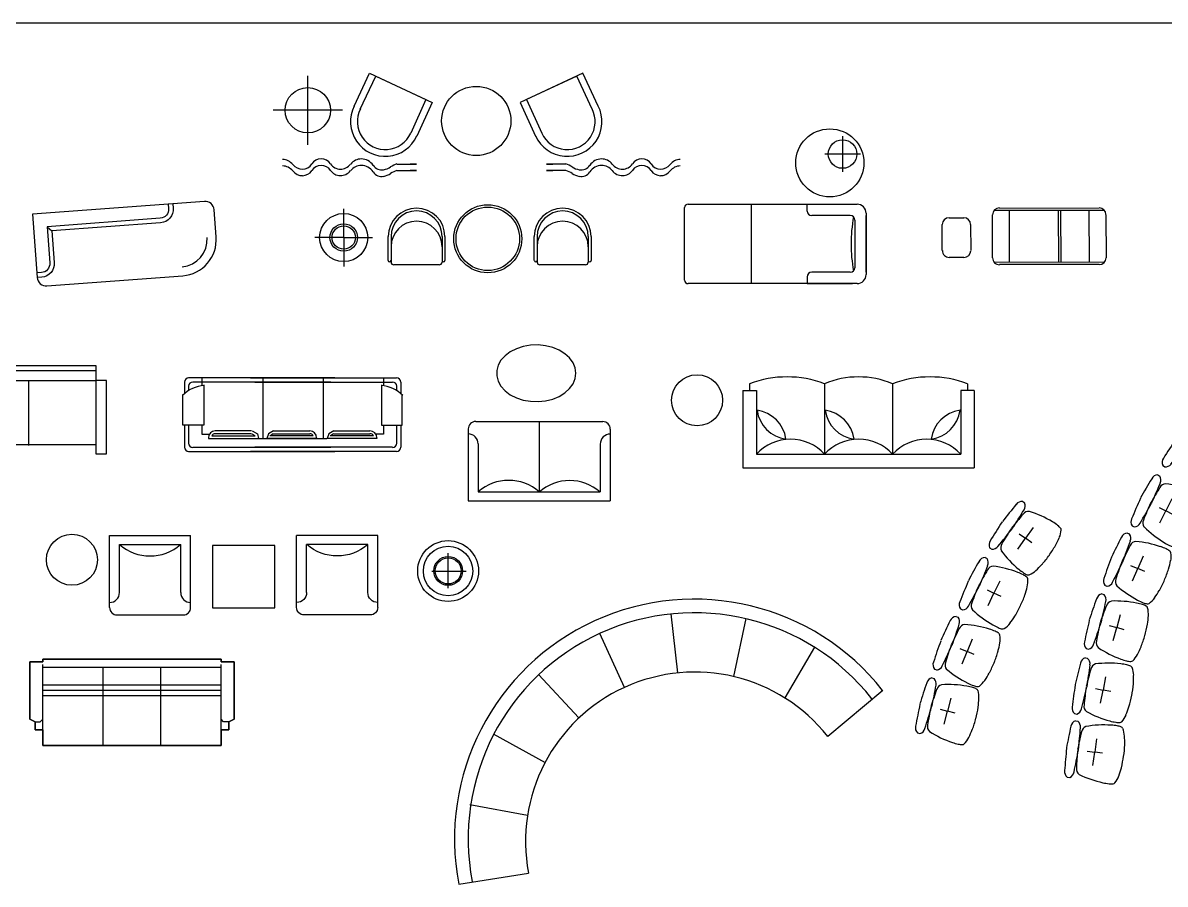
# Model space of a CAD drawing. Extents: x -42728 to 99010, y -18674 to 47645.
# Drawn here: x -14884 to -4816, y 11284 to 18879 of the extents above; entities that cross this region are included whole.
import ezdxf

# ---------------------------------------------------------------- set-up
doc = ezdxf.new("R2010")
doc.units = 0
doc.header["$LTSCALE"] = 100
doc.header["$MEASUREMENT"] = 0
doc.linetypes.add('CENTER', pattern=[50.8, 31.75, -6.35, 6.35, -6.35])
doc.linetypes.add('HIDDEN', pattern=[9.525, 6.35, -3.175])
doc.layers.get('0').update_dxf_attribs({"linetype": 'CONTINUOUS'})
for name, color, linetype in [('1', 1, 'CONTINUOUS'), ('9', 9, 'CONTINUOUS'), ('A-FURN', 7, 'CONTINUOUS'), ('ARC-EQUIPMENTS', 7, 'CONTINUOUS'), ('FUR', 3, 'CONTINUOUS'), ('FURN', 7, 'CONTINUOUS'), ('LIN-HIDDEN', 4, 'HIDDEN'), ('PUB_TEXT', 7, 'CONTINUOUS'), ('SEP', 50, 'CONTINUOUS'), ('WINDOW', 2, 'CONTINUOUS'), ('家具', 223, 'CONTINUOUS')]:
    doc.layers.add(name, color=color, linetype=linetype)

# ---------------------------------------------------------------- blocks, each defined once
blk = doc.blocks.new('S1')
at = {"layer": 'FUR'}
for p, q in [((0, -634), (0, 0)), ((0, 0), (715, 0)), ((715, -634), (715, 0)), ((88, -502), (88, -80)), ((88, -80), (627, -80)), ((627, -502), (627, -80)), ((66, -700), (649, -700))]:
    blk.add_line(p, q, dxfattribs=at)
for centre, radius, start, end in [((357, 229), 409, 228.7333, 311.2667), ((0, -502), 88, 270, 0), ((715, -502), 88, 180, 270), ((66, -634), 66, 180, 270), ((649, -634), 66, 270, 0)]:
    blk.add_arc(centre, radius, start, end, dxfattribs=at)
blk = doc.blocks.new('S003')
at = {"layer": 'FUR'}
for p, q in [((60, 740), (60, 680)), ((1980, 740), (1980, 680)), ((0, 680), (120, 680)), ((0, 680), (0, 0)), ((120, 680), (120, 120)), ((1920, 680), (1920, 120)), ((2040, 680), (1920, 680)), ((2040, 680), (2040, 0)), ((120, 120), (1920, 120)), ((0, 0), (2040, 0))]:
    blk.add_line(p, q, dxfattribs=at)
at = {"layer": 'FUR', "color": 1}
for p, q in [((720, 740), (720, 120)), ((1320, 740), (1320, 120))]:
    blk.add_line(p, q, dxfattribs=at)
at = {"layer": 'FUR'}
for centre, radius, start, end in [((390, -132), 933, 69.2777, 110.7223), ((1020, 32), 769, 67.0423, 112.9577), ((1650, -132), 933, 69.2777, 110.7223)]:
    blk.add_arc(centre, radius, start, end, dxfattribs=at)
at = {"layer": 'FUR', "color": 1}
for centre, radius, start, end in [((422, 549), 300, 188.1301, 261.8699), ((83, 210), 300, 8.1301, 81.8699), ((683, 210), 300, 8.1301, 81.8699), ((1022, 549), 300, 188.1301, 261.8699), ((1618, 549), 300, 278.1301, 351.8699), ((1957, 210), 300, 98.1301, 171.8699), ((420, -159), 410, 42.8972, 137.1028), ((1020, -159), 410, 42.8972, 137.1028), ((1620, -159), 410, 42.8972, 137.1028)]:
    blk.add_arc(centre, radius, start, end, dxfattribs=at)
blk = doc.blocks.new('S2')
at = {"layer": 'FUR'}
for p, q in [((1252, 0), (0, 0)), ((0, -634), (0, 0)), ((1164, -80), (88, -80)), ((88, -502), (88, -80)), ((1164, -503), (1164, -80)), ((1252, -635), (1252, 0)), ((1186, -701), (66, -700))]:
    blk.add_line(p, q, dxfattribs=at)
at = {"layer": 'FUR', "color": 1}
blk.add_line((625, -80), (625, -701), dxfattribs=at)
for centre in [(358, 229), (895, 227)]:
    blk.add_arc(centre, 409, 228.7333, 311.2667, dxfattribs=at)
at = {"layer": 'FUR'}
for centre, radius, start, end in [((0, -502), 88, 270, 0), ((1252, -503), 88, 180, 270), ((66, -634), 66, 180, 270), ((1186, -635), 66, 270, 0)]:
    blk.add_arc(centre, radius, start, end, dxfattribs=at)
blk = doc.blocks.new('2260')
at = {"layer": 'FURN'}
for p, q in [((985, 543), (-915, 542)), ((-915, 542), (-915, -158)), ((-765, 392), (-715, 342)), ((1085, 143), (1085, 443)), ((-814, -258), (686, -257))]:
    blk.add_line(p, q, dxfattribs=at)
blk.add_lwpolyline([(585, 543), (585, 493, -0.41403), (486, 393), (-765, 392), (-765, -8, -0.41403), (-864, -108), (-914, -108)], format="xyb", dxfattribs=at)
for centre, radius, start, end in [((985, 443), 100, 0, 90.0359), ((685, 143), 400, 270.0359, 0), ((-815, -158), 100, 180, 270.0359)]:
    blk.add_arc(centre, radius, start, end, dxfattribs=at)
at = {"layer": 'SEP'}
blk.add_lwpolyline([(635, 543), (635, 493, -0.41403), (486, 343), (-715, 342), (-715, -8, -0.41403), (-864, -158), (-914, -158)], format="xyb", dxfattribs=at)
blk.add_arc((685, 143), 300, 270.0359, 0, dxfattribs=at)
blk = doc.blocks.new('A$C63313672')
at = {"xscale": 0.8, "yscale": 0.8, "zscale": 0.8, "rotation": 4.228747628597631}
blk.add_blockref('2260', (762, 254), dxfattribs=at)
blk = doc.blocks.new('A$C2F340237')
at = {"layer": 'ARC-EQUIPMENTS', "color": 2}
for centre, radius in [((268, 268), 268), ((268, 268), 218), ((269, 269), 127), ((269, 269), 115)]:
    blk.add_circle(centre, radius, dxfattribs=at)
at = {"layer": 'LIN-HIDDEN'}
for p, q in [((268, 116), (268, 425)), ((124, 268), (428, 268))]:
    blk.add_line(p, q, dxfattribs=at)
blk = doc.blocks.new('A$C634629C4')
at = {"color": 2, "linetype": 'Continuous'}
for p, q in [((646, 1898), (646, 93)), ((734, 1898), (734, 93)), ((639, 1319), (74, 1319)), ((639, 688), (74, 688))]:
    blk.add_line(p, q, dxfattribs=at)
for points in [[(0, 1985), (646, 1985), (646, 1893), (0, 1893)], [(80, 1893), (780, 1893), (780, 93), (80, 93)], [(0, 0), (646, 0), (646, 93), (0, 93)]]:
    blk.add_lwpolyline(points, close=True, dxfattribs=at)
blk = doc.blocks.new('A$C409460CB')
at = {"layer": '9'}
blk.add_blockref('A$C634629C4', (0, 0), dxfattribs=at)
blk = doc.blocks.new('A$C1E1C3982')
at = {"layer": '1'}
blk.add_blockref('A$C409460CB', (0, 0), dxfattribs=at)
blk = doc.blocks.new('FURN2')
at = {"layer": 'A-FURN'}
for p, q in [((-1248, 119), (-1248, 373)), ((-1248, 119), (-1502, 119)), ((-1248, 119), (-994, 119)), ((-1248, 119), (-1248, -135)), ((-856, -84), (-856, 128)), ((-831, 128), (-831, -97)), ((-381, 128), (-381, -97)), ((-356, 128), (-356, -84)), ((432, -84), (432, 128)), ((457, 128), (457, -97)), ((907, 128), (907, -97)), ((932, 128), (932, -84)), ((-406, -122), (-806, -122)), ((882, -122), (482, -122))]:
    blk.add_line(p, q, dxfattribs=at)
for centre, radius in [((22, 108), 300), ((-1248, 119), 212), ((22, 108), 280), ((-1248, 119), 121), ((-1248, 119), 103)]:
    blk.add_circle(centre, radius, dxfattribs=at)
for centre, radius, start, end in [((-606, 128), 250, 0, 180), ((-606, 128), 225, 0, 180), ((682, 128), 250, 0, 180), ((682, 128), 225, 0, 180), ((-606, 38), 225, 0, 180), ((682, 38), 225, 0, 180), ((-843, -84), 12.5, 180, 0), ((-806, -97), 25, 180, 270), ((-406, -97), 25, 270, 0), ((-368, -84), 12.5, 180, 0), ((445, -84), 12.5, 180, 0), ((482, -97), 25, 180, 270), ((882, -97), 25, 270, 0), ((920, -84), 12.5, 180, 0)]:
    blk.add_arc(centre, radius, start, end, dxfattribs=at)
blk = doc.blocks.new('A$C3AEF2F82')
at = {"layer": '家具', "color": 3}
for p, q in [((233, 1924), (37, 1924)), ((233, 1752), (233, 1937)), ((233, 1937), (502, 1937)), ((612, 1924), (509, 1924)), ((0, 1887), (0, 599)), ((37, 1851), (37, 635)), ((233, 1887), (73, 1887)), ((575, 1887), (537, 1887)), ((612, 635), (612, 1851)), ((649, 599), (649, 1887)), ((114, 1713), (114, 1271)), ((120, 1713), (114, 1713)), ((153, 1771), (153, 1703)), ((233, 1771), (153, 1771)), ((587, 1752), (233, 1752)), ((649, 1771), (578, 1771)), ((139, 1683), (139, 1301)), ((157, 1332), (157, 1652)), ((181, 1332), (181, 1652)), ((0, 54), (0, 1342)), ((157, 1331), (141, 1303)), ((182, 1328), (157, 1279)), ((649, 1342), (649, 54)), ((37, 90), (37, 1305)), ((157, 1279), (113, 1272)), ((649, 1232), (113, 1232)), ((612, 1305), (612, 90)), ((157, 1183), (113, 1198)), ((114, 759), (114, 1201)), ((157, 1142), (138, 1167)), ((139, 789), (139, 1171)), ((182, 1139), (157, 1183)), ((157, 1140), (157, 820)), ((181, 1140), (181, 820)), ((120, 759), (114, 759)), ((649, 701), (113, 701)), ((157, 651), (113, 667)), ((114, 228), (114, 670)), ((157, 611), (138, 636)), ((139, 257), (139, 640)), ((182, 608), (157, 651)), ((157, 608), (157, 289)), ((181, 608), (181, 289)), ((120, 228), (114, 228)), ((153, 170), (153, 238)), ((233, 170), (153, 170)), ((587, 188), (233, 188)), ((233, 188), (233, 4)), ((649, 170), (578, 170)), ((233, 17), (37, 17)), ((233, 54), (73, 54)), ((233, 4), (502, 4)), ((612, 17), (509, 17)), ((575, 54), (537, 54))]:
    blk.add_line(p, q, dxfattribs=at)
at = {"layer": '家具', "color": 3, "linetype": 'Continuous'}
blk.add_line((114, 1271), (114, 670), dxfattribs=at)
at = {"layer": '家具', "color": 3}
for centre, radius, start, end in [((37, 1887), 36.7, 90, 180), ((298, 1737), 283, 2.7899, 46.2437), ((612, 1887), 36.7, 0, 90), ((73, 1851), 36.7, 90, 180), ((575, 1851), 36.7, 0, 90), ((120, 1652), 61.2, 0, 90), ((120, 1652), 36.7, 0, 59.2779), ((120, 820), 61.2, 270, 0), ((120, 820), 36.7, 300.7221, 0), ((120, 289), 61.2, 270, 0), ((120, 289), 36.7, 300.7221, 0), ((298, 204), 283, 313.7563, 357.2101), ((37, 54), 36.7, 180, 270), ((73, 90), 36.7, 180, 270), ((575, 90), 36.7, 270, 0), ((612, 54), 36.7, 270, 0)]:
    blk.add_arc(centre, radius, start, end, dxfattribs=at)
blk = doc.blocks.new('A$C4CE04ADE')
for p, q in [((18, 978), (286, 1246)), ((325, 1264), (1011, 578)), ((371, 1246), (993, 624)), ((95, 843), (421, 1169)), ((686, 253), (0, 939)), ((272, 667), (597, 992)), ((286, 652), (612, 978)), ((640, 271), (18, 893)), ((916, 674), (590, 348)), ((993, 539), (725, 271)), ((922, 194), (1084, 357)), ((1169, 357), (1261, 265)), ((1013, 18), (922, 109)), ((1261, 180), (1098, 18))]:
    blk.add_line(p, q)
for centre, start, end in [((329, 1204), 45, 135), ((60, 935), 135, 225), ((951, 582), 315, 45), ((1127, 315), 45, 135), ((682, 313), 225, 315), ((1218, 223), 315, 45), ((964, 152), 135, 225), ((1056, 60), 225, 315)]:
    blk.add_arc(centre, 60, start, end)
blk = doc.blocks.new('A$C5CCC4BB4')
for p, q in [((1392, 1300), (1392, 986)), ((1549, 1143), (1235, 1143)), ((0, 30), (0, 670)), ((30, 700), (1520, 700)), ((589, 0), (589, 700)), ((1080, 640), (1080, 700)), ((1080, 700), (1480, 700)), ((1600, 620), (1600, 80)), ((1460, 600), (1120, 600)), ((1500, 560), (1500, 140)), ((1600, 100), (1600, 600)), ((1520, 0), (30, 0)), ((1080, 60), (1080, 0)), ((1080, 0), (1480, 0)), ((1460, 100), (1120, 100))]:
    blk.add_line(p, q)
for centre, radius in [((1280, 1065), 300), ((1392, 1143), 126)]:
    blk.add_circle(centre, radius)
for centre, radius, start, end in [((30, 670), 30, 90, 180), ((1120, 640), 40, 180, 270), ((1520, 620), 80, 0, 90), ((1460, 560), 40, 0, 90), ((2781, 350), 1314, 169.553, 190.447), ((1460, 140), 40, 270, 0), ((30, 30), 30, 180, 270), ((1120, 60), 40, 90, 180), ((1520, 80), 80, 270, 0)]:
    blk.add_arc(centre, radius, start, end)
blk = doc.blocks.new('A$C097D5ED6')
for p, q in [((1539, 3661), (1554, 3649)), ((1615, 3428), (1539, 3337)), ((1464, 3246), (1540, 3337)), ((1487, 3380), (1539, 3337)), ((1592, 3293), (1539, 3337)), ((1219, 3276), (1236, 3262)), ((1167, 3209), (1182, 3197)), ((1127, 2925), (1181, 2885)), ((1252, 2979), (1181, 2885)), ((1111, 2790), (1181, 2885)), ((1236, 2844), (1181, 2885)), ((822, 2723), (839, 2714)), ((864, 2809), (882, 2796)), ((832, 2437), (893, 2406)), ((946, 2512), (893, 2406)), ((840, 2301), (893, 2406)), ((954, 2376), (893, 2406)), ((594, 2276), (614, 2266)), ((554, 2211), (572, 2203)), ((581, 1926), (644, 1899)), ((691, 2007), (644, 1899)), ((597, 1790), (644, 1899)), ((707, 1872), (644, 1899)), ((353, 1751), (373, 1743)), ((329, 1674), (348, 1668)), ((491, 1490), (459, 1377)), ((394, 1395), (459, 1377)), ((427, 1263), (459, 1377)), ((525, 1358), (459, 1377)), ((183, 1111), (202, 1108)), ((190, 1192), (211, 1186)), ((361, 943), (339, 827)), ((272, 839), (339, 827)), ((317, 711), (339, 827)), ((406, 814), (339, 827)), ((87, 619), (109, 615)), ((96, 556), (116, 553)), ((282, 396), (265, 279)), ((198, 288), (265, 279)), ((249, 162), (265, 279)), ((333, 269), (265, 279)), ((23, 60), (45, 57))]:
    blk.add_line(p, q)
for centre, radius, start, end in [((5586, -283), 5680, 136.3014, 138.2786), ((1526, 3603), 60, 76.9237, 140.5336), ((1498, 3625), 60, 320.5336, 21.6649), ((4239, 879), 3802, 135.3594, 137.7762), ((-3094, 6864), 5680, 322.7885, 324.7657), ((1580, 3512), 60, 79.4022, 140.5336), ((1239, 2684), 954, 54.9615, 68.3815), ((5940, 3), 5771, 142.7705, 144.7319), ((-2882, 7267), 5771, 316.3352, 318.2966), ((4470, 1159), 3802, 143.2909, 145.7077), ((1504, 3061), 494, 48.6756, 54.9615), ((1694, 3278), 205, 38.5014, 48.6756), ((1275, 3298), 60, 140.5336, 201.6649), ((1620, 3428), 243, 333.8909, 350.3569), ((1840, 3391), 19.8, 350.3569, 42.3141), ((1247, 3321), 60, 259.4022, 320.5336), ((1375, 3263), 60, 140.5336, 201.6649), ((2123, 3757), 954, 212.6856, 226.1056), ((910, 3852), 1071, 320.5336, 326.1507), ((1331, 3570), 564, 326.1507, 333.8909), ((5387, -548), 5680, 138.8915, 140.8687), ((-3607, 6199), 5680, 325.3786, 327.3558), ((1156, 3150), 60, 79.5137, 143.1236), ((1214, 3061), 60, 81.9923, 143.1236), ((1127, 3171), 60, 323.1236, 24.255), ((913, 3855), 1071, 314.9164, 320.5336), ((5728, -246), 5771, 145.3606, 147.322), ((3989, 551), 3802, 137.9495, 140.3663), ((911, 2219), 954, 57.5516, 70.9716), ((1158, 2607), 494, 51.2657, 57.5516), ((1804, 3425), 494, 226.1056, 232.3915), ((1627, 3196), 205, 232.3915, 242.5657), ((1465, 3240), 243, 290.7102, 307.1762), ((1271, 3497), 564, 307.1762, 314.9164), ((-3413, 6611), 5771, 318.9253, 320.8867), ((4207, 842), 3802, 145.881, 148.2978), ((1339, 2832), 205, 41.0915, 51.2657), ((1258, 2980), 243, 336.4809, 352.947), ((1479, 2952), 19.8, 352.947, 44.9042), ((1544, 3032), 19.8, 238.753, 290.7102), ((919, 2834), 60, 143.1236, 204.255), ((890, 2855), 60, 261.9923, 323.1236), ((1021, 2804), 60, 143.1236, 204.255), ((963, 3108), 564, 328.7408, 336.4809), ((821, 2663), 60, 89.661, 153.2709), ((1745, 3330), 954, 215.2757, 228.6957), ((532, 3374), 1071, 317.5065, 323.1236), ((530, 3371), 1071, 323.1236, 328.7408), ((5638, -232), 5680, 149.0388, 151.016), ((-4404, 4825), 5680, 335.5259, 337.5031), ((789, 2679), 60, 333.2709, 34.4023), ((894, 2586), 60, 92.1396, 153.2709), ((745, 1703), 954, 67.6989, 81.1189), ((905, 3032), 564, 309.7663, 317.5065), ((5921, 125), 5771, 155.5079, 157.4693), ((4068, 604), 3802, 148.0968, 150.5136), ((919, 2129), 494, 61.413, 67.6989), ((1441, 2984), 494, 228.6957, 234.9816), ((1058, 2383), 205, 51.2388, 61.413), ((1275, 2748), 205, 234.9816, 245.1558), ((1174, 2525), 19.8, 3.0943, 55.0515), ((952, 2513), 243, 346.6282, 3.0943), ((1199, 2580), 19.8, 241.3431, 293.3003), ((1111, 2785), 243, 293.3003, 309.7663), ((-4285, 5265), 5771, 329.0726, 331.034), ((4231, 929), 3802, 156.0283, 158.4451), ((639, 2588), 564, 338.8881, 346.6282), ((644, 2310), 60, 153.2709, 214.4023), ((749, 2299), 60, 153.2709, 214.4023), ((166, 2770), 1071, 333.2709, 338.8881), ((612, 2326), 60, 272.1396, 333.2709), ((1370, 2945), 954, 225.423, 238.843), ((168, 2774), 1071, 327.6538, 333.2709), ((5538, -451), 5680, 152.4683, 154.4455), ((557, 2151), 60, 93.0906, 156.7005), ((-4789, 3997), 5680, 338.9555, 340.9327), ((524, 2165), 60, 336.7005, 37.8319), ((634, 2078), 60, 95.5692, 156.7005), ((538, 1188), 954, 71.1285, 84.5485), ((1132, 2550), 494, 238.843, 245.1289), ((842, 2296), 243, 303.4476, 319.9136), ((596, 2503), 564, 319.9136, 327.6538), ((3921, 290), 3802, 151.5264, 153.9431), ((687, 1624), 494, 64.8425, 71.1285), ((809, 1885), 205, 54.6683, 64.8425), ((1010, 2288), 205, 245.1289, 255.3031), ((917, 2035), 19.8, 6.5238, 58.4811), ((696, 2009), 243, 350.0578, 6.5238), ((965, 2110), 19.8, 251.4904, 303.4476), ((5799, -77), 5771, 158.9375, 160.8989), ((-4696, 4443), 5771, 332.5021, 334.4636), ((4065, 624), 3802, 159.4579, 161.8747), ((379, 2065), 564, 342.3177, 350.0578), ((-104, 2219), 1071, 336.7005, 342.3177), ((401, 1788), 60, 156.7005, 217.8319), ((368, 1802), 60, 275.5692, 336.7005), ((507, 1783), 60, 156.7005, 217.8319), ((1087, 2465), 954, 228.8526, 242.2726), ((-102, 2222), 1071, 331.0834, 336.7005), ((5618, -314), 5680, 159.9737, 161.9509), ((340, 1615), 60, 100.596, 164.2059), ((306, 1624), 60, 344.2059, 45.3373), ((426, 1553), 60, 103.0745, 164.2059), ((447, 658), 954, 78.6338, 92.0538), ((873, 2057), 494, 242.2726, 248.5585), ((599, 1785), 243, 306.8772, 323.3432), ((341, 1978), 564, 323.3432, 331.0834), ((3918, 210), 3802, 159.0317, 161.4485), ((-5201, 2747), 5680, 346.4609, 348.4381), ((537, 1109), 494, 72.3479, 78.6338), ((625, 1385), 205, 62.1737, 72.3479), ((768, 1788), 205, 248.5585, 258.7327), ((712, 1547), 19.8, 14.0292, 65.9864), ((733, 1607), 19.8, 254.92, 306.8772), ((496, 1493), 243, 357.5632, 14.0292), ((5828, 91), 5771, 166.4428, 168.4043), ((-5168, 3201), 5771, 340.0075, 341.9689), ((4017, 559), 3802, 166.9633, 169.38), ((175, 1507), 564, 349.8231, 357.5632), ((-324, 1596), 1071, 344.2059, 349.8231), ((232, 1235), 60, 164.2059, 225.3373), ((198, 1245), 60, 283.0745, 344.2059), ((338, 1244), 60, 164.2059, 225.3373), ((149, 1415), 564, 330.8486, 338.5887), ((-323, 1600), 1071, 338.5887, 344.2059), ((199, 1053), 60, 105.6129, 169.2228), ((825, 1995), 954, 236.3579, 249.7779), ((430, 1258), 243, 314.3826, 330.8486), ((5626, -406), 5680, 164.9906, 166.9678), ((3887, -33), 3802, 164.0486, 166.4654), ((-5419, 1697), 5680, 351.4777, 353.4549), ((164, 1060), 60, 349.2228, 50.3541), ((290, 1000), 60, 108.0914, 169.2228), ((389, 110), 954, 83.6507, 97.0707), ((666, 1563), 494, 249.7779, 256.0639), ((440, 567), 494, 77.3648, 83.6507), ((596, 1283), 205, 256.0639, 266.2381), ((503, 849), 205, 67.1906, 77.3648), ((586, 1099), 19.8, 262.4254, 314.3826), ((576, 1018), 19.8, 19.0461, 71.0033), ((366, 946), 243, 2.5801, 19.0461), ((44, 931), 564, 354.8399, 2.5801), ((5800, 15), 5771, 171.4597, 173.4212), ((-5426, 2152), 5771, 345.0244, 346.9858), ((3955, 323), 3802, 171.9802, 174.3969), ((-460, 977), 1071, 349.2228, 354.8399), ((-460, 981), 1071, 343.6056, 349.2228), ((125, 666), 60, 169.2228, 230.3541), ((90, 672), 60, 288.0914, 349.2228), ((230, 684), 60, 169.2228, 230.3541), ((649, 1475), 954, 241.3748, 254.7948), ((320, 706), 243, 319.3994, 335.8655), ((26, 838), 564, 335.8655, 343.6056), ((5604, -704), 5680, 167.6788, 169.656), ((115, 499), 60, 108.3011, 171.911), ((80, 504), 60, 351.911, 53.0424), ((209, 449), 60, 110.7796, 171.911), ((349, -435), 954, 86.339, 99.7589), ((528, 1031), 494, 254.7948, 261.0808), ((379, 25), 494, 80.053, 86.339), ((484, 745), 205, 261.0808, 271.255), ((428, 309), 205, 69.8788, 80.053), ((489, 561), 19.8, 267.4422, 319.3994), ((3849, -414), 3802, 166.7368, 169.1536), ((-5528, 878), 5680, 354.166, 356.1432), ((493, 482), 19.8, 21.7343, 73.6915), ((286, 399), 243, 5.2683, 21.7343), ((-34, 370), 564, 357.5282, 5.2683), ((5758, -275), 5771, 174.148, 176.1094), ((-540, 391), 1071, 351.911, 357.5282), ((-5556, 1332), 5771, 347.7126, 349.674), ((3901, -54), 3802, 174.6684, 177.0851), ((-540, 395), 1071, 346.2938, 351.911), ((59, 108), 60, 171.911, 233.0424), ((24, 113), 60, 290.7796, 351.911), ((163, 131), 60, 171.911, 233.0424), ((-48, 275), 564, 338.5537, 346.2938), ((545, 941), 954, 244.0631, 257.483), ((445, 492), 494, 257.483, 263.769), ((414, 204), 205, 263.769, 273.9432), ((428, 21), 19.8, 270.1305, 322.0877), ((252, 158), 243, 322.0877, 338.5537)]:
    blk.add_arc(centre, radius, start, end)
blk = doc.blocks.new('A$C30AC6F75')
for p, q in [((946, 2143), (962, 2132)), ((1037, 1916), (968, 1820)), ((900, 1724), (968, 1820)), ((913, 1859), (968, 1820)), ((1024, 1780), (968, 1820)), ((653, 1737), (671, 1724)), ((612, 1649), (630, 1641)), ((742, 1442), (691, 1335)), ((630, 1364), (691, 1335)), ((641, 1228), (691, 1335)), ((753, 1306), (691, 1335)), ((356, 1131), (375, 1124)), ((395, 1198), (415, 1188)), ((498, 931), (454, 822)), ((391, 847), (454, 822)), ((410, 712), (454, 822)), ((517, 796), (454, 822)), ((167, 667), (187, 659)), ((144, 589), (163, 584)), ((311, 410), (282, 295)), ((216, 312), (282, 295)), ((252, 181), (282, 295)), ((348, 278), (282, 295)), ((17, 105), (38, 99))]:
    blk.add_line(p, q)
for centre, radius, start, end in [((5254, -1513), 5680, 140.2379, 142.2151), ((936, 2084), 60, 80.8602, 144.4701), ((907, 2105), 60, 324.4701, 25.6015), ((3830, -447), 3802, 139.296, 141.7127), ((-3897, 5021), 5680, 326.7251, 328.7023), ((997, 1997), 60, 83.3387, 144.4701), ((714, 1148), 954, 58.8981, 72.318), ((5587, -1204), 5771, 146.7071, 148.6685), ((952, 1542), 494, 52.6121, 58.8981), ((1127, 1771), 205, 42.4379, 52.6121), ((-3712, 5437), 5771, 320.2717, 322.2331), ((4041, -151), 3802, 147.2275, 149.6443), ((744, 2038), 564, 330.0873, 337.8274), ((1042, 1917), 243, 337.8274, 354.2934), ((1264, 1895), 19.8, 354.2934, 46.2506), ((707, 1763), 60, 144.4701, 205.6015), ((678, 1784), 60, 263.3387, 324.4701), ((810, 1735), 60, 144.4701, 205.6015), ((305, 2291), 1071, 324.4701, 330.0873), ((5497, -1191), 5680, 150.3852, 152.3624), ((613, 1590), 60, 91.0075, 154.6174), ((581, 1605), 60, 334.6174, 35.7488), ((1521, 2279), 954, 216.6222, 230.0422), ((308, 2294), 1071, 318.8529, 324.4701), ((3908, -392), 3802, 149.4433, 151.86), ((-4661, 3629), 5680, 336.8724, 338.8496), ((688, 1515), 60, 93.486, 154.6174), ((559, 628), 954, 69.0454, 82.4653), ((724, 1058), 494, 62.7594, 69.0454), ((1226, 1926), 494, 230.0422, 236.3281), ((1065, 1685), 205, 236.3281, 246.5023), ((901, 1718), 243, 294.6468, 311.1128), ((689, 1961), 564, 311.1128, 318.8529), ((5771, -827), 5771, 156.8544, 158.8158), ((856, 1315), 205, 52.5852, 62.7594), ((969, 1461), 19.8, 4.4407, 56.3979), ((993, 1516), 19.8, 242.6896, 294.6468), ((747, 1443), 243, 347.9747, 4.4407), ((-4553, 4071), 5771, 330.419, 332.3804), ((4063, -64), 3802, 157.3748, 159.7916), ((-44, 1682), 1071, 334.6174, 340.2346), ((432, 1510), 564, 340.2346, 347.9747), ((444, 1233), 60, 154.6174, 215.7488), ((412, 1248), 60, 273.486, 334.6174), ((550, 1224), 60, 154.6174, 215.7488), ((-42, 1685), 1071, 329.0002, 334.6174), ((361, 1071), 60, 94.4371, 158.047), ((328, 1085), 60, 338.047, 39.1784), ((1155, 1884), 954, 226.7695, 240.1895), ((392, 1424), 564, 321.2601, 329.0002), ((5402, -1412), 5680, 153.8148, 155.792), ((3768, -710), 3802, 152.8728, 155.2896), ((-5026, 2791), 5680, 340.302, 342.2792), ((440, 1001), 60, 96.9156, 158.047), ((365, 109), 954, 72.475, 85.8949), ((503, 548), 494, 66.189, 72.475), ((926, 1485), 494, 240.1895, 246.4754), ((811, 1220), 205, 246.4754, 256.6496), ((770, 1040), 19.8, 252.8369, 304.7941), ((643, 1223), 243, 304.7941, 321.2601), ((5654, -1033), 5771, 160.284, 162.2454), ((620, 812), 205, 56.0148, 66.189), ((724, 964), 19.8, 7.8703, 59.8275), ((503, 933), 243, 351.4043, 7.8703), ((-4945, 3239), 5771, 333.8486, 335.81), ((3904, -373), 3802, 160.8044, 163.2211), ((-301, 1124), 1071, 338.047, 343.6642), ((185, 981), 564, 343.6642, 351.4043), ((213, 705), 60, 158.047, 219.1784), ((320, 702), 60, 158.047, 219.1784), ((-299, 1128), 1071, 332.4298, 338.047), ((180, 718), 60, 276.9156, 338.047), ((884, 1398), 954, 230.1991, 243.619), ((150, 893), 564, 324.6897, 332.4298), ((5479, -1273), 5680, 161.3202, 163.2974), ((157, 530), 60, 101.9424, 165.5523), ((-5409, 1532), 5680, 347.8073, 349.7845), ((122, 539), 60, 345.5523, 46.6837), ((244, 471), 60, 104.421, 165.5523), ((286, -424), 954, 79.9803, 93.4003), ((366, 30), 494, 73.6944, 79.9803), ((680, 985), 494, 243.619, 249.905), ((447, 307), 205, 63.5202, 73.6944), ((580, 714), 205, 249.905, 260.0792), ((550, 532), 19.8, 256.2665, 308.2237), ((412, 707), 243, 308.2237, 324.6897), ((3767, -790), 3802, 160.3782, 162.795), ((531, 471), 19.8, 15.3757, 67.3329), ((316, 412), 243, 358.9096, 15.3757), ((-6, 418), 564, 351.1695, 358.9096), ((5679, -864), 5771, 167.7893, 169.7507), ((-5387, 1987), 5771, 341.354, 343.3154), ((3858, -439), 3802, 168.3097, 170.7265), ((-506, 496), 1071, 345.5523, 351.1695), ((-505, 500), 1071, 339.9352, 345.5523), ((58, 148), 60, 165.5523, 226.6837), ((24, 157), 60, 284.421, 345.5523), ((164, 159), 60, 165.5523, 226.6837), ((633, 922), 954, 237.7044, 251.1244), ((-30, 326), 564, 332.195, 339.9352), ((484, 487), 494, 251.1244, 257.4103), ((421, 205), 205, 257.4103, 267.5845), ((415, 21), 19.8, 263.7718, 315.729), ((255, 176), 243, 315.729, 332.195)]:
    blk.add_arc(centre, radius, start, end)
blk = doc.blocks.new('A$C74C0647C')
at = {"linetype": 'ByBlock'}
for p, q in [((0, 231), (0, 739)), ((0, 739), (115, 739)), ((115, 762), (1685, 762)), ((115, 739), (115, 762)), ((115, 231), (115, 715)), ((1685, 762), (1685, 739)), ((1685, 739), (1800, 739)), ((1685, 231), (1685, 715)), ((1800, 739), (1800, 231)), ((115, 692), (1685, 692)), ((646, 0), (646, 692)), ((1154, 0), (1154, 692)), ((1685, 531), (115, 531)), ((1685, 485), (115, 485)), ((1685, 439), (115, 439)), ((46, 208), (0, 231)), ((46, 138), (46, 208)), ((46, 208), (92, 208)), ((92, 208), (115, 231)), ((115, 138), (115, 231)), ((1708, 208), (1685, 231)), ((1685, 138), (1685, 231)), ((1754, 208), (1708, 208)), ((1800, 231), (1754, 208)), ((1754, 208), (1754, 138)), ((115, 138), (46, 138)), ((115, 0), (115, 138)), ((1685, 138), (1685, 0)), ((1754, 138), (1685, 138)), ((1685, 0), (115, 0))]:
    blk.add_line(p, q, dxfattribs=at)
for p, q in [((0, 739), (0, 231)), ((115, 739), (0, 739)), ((1685, 762), (115, 762)), ((115, 762), (115, 739)), ((1685, 738), (1685, 762)), ((1800, 739), (1685, 738)), ((1800, 231), (1800, 739)), ((0, 231), (46, 208)), ((46, 208), (46, 138)), ((1754, 208), (1800, 231)), ((1754, 138), (1754, 208)), ((46, 138), (115, 138)), ((115, 138), (115, 0)), ((1685, 0), (1685, 138)), ((1685, 138), (1754, 138)), ((115, 0), (1685, 0))]:
    blk.add_line(p, q)
blk = doc.blocks.new('A$C131D7C6E')
for p, q in [((1870, 2383), (1928, 1862)), ((2529, 2341), (2420, 1831)), ((1461, 1735), (1243, 2211)), ((3135, 2089), (2873, 1643)), ((703, 1850), (1059, 1466)), ((3736, 1709), (3252, 1303)), ((303, 1325), (760, 1073)), ((97, 702), (605, 607)), ((0, 0), (614, 98))]:
    blk.add_line(p, q)
for centre, radius, start, end in [((2076, 399), 2114, 38.2794, 190.8902), ((2076, 399), 1994, 38.2794, 190.8902), ((2081, 377), 1493, 38.3373, 190.7563)]:
    blk.add_arc(centre, radius, start, end)
blk = doc.blocks.new('A$C25F85481')
at = {"linetype": 'CENTER'}
for p, q in [((582, 2978), (582, 3589)), ((277, 3283), (887, 3283))]:
    blk.add_line(p, q, dxfattribs=at)
for p, q in [((593, 2820), (884, 2684)), ((619, 2874), (909, 2739)), ((909, 2739), (652, 2187)), ((884, 2684), (677, 2241)), ((51, 2497), (51, 2326)), ((108, 2497), (108, 2326)), ((51, 2326), (51, 2381)), ((108, 2326), (108, 2381)), ((652, 2187), (355, 2322)), ((677, 2241), (380, 2376)), ((652, 1410), (355, 1275)), ((909, 858), (652, 1410)), ((677, 1356), (380, 1220)), ((884, 912), (677, 1356)), ((51, 1007), (51, 1178)), ((51, 1178), (51, 1123)), ((108, 1007), (108, 1178)), ((108, 1178), (108, 1123)), ((593, 777), (884, 912)), ((619, 723), (909, 858))]:
    blk.add_line(p, q)
for centre, radius in [((582, 3283), 200), ((488, 1798), 305)]:
    blk.add_circle(centre, radius)
for centre, radius, start, end in [((-23, 3506), 114, 307.9841, 359.4613), ((34, 3506), 114, 307.9841, 359.4613), ((112, 3332), 106, 127.9841, 181.2723), ((106, 3332), 101, 181.2723, 236.8266), ((170, 3332), 106, 127.9841, 181.2723), ((164, 3332), 101, 181.2723, 236.8266), ((-3, 3165), 98.7, 0.6646, 56.8266), ((55, 3165), 98.7, 0.6646, 56.8266), ((-4, 3165), 99.6, 304.1454, 0.6646), ((54, 3165), 99.6, 304.1454, 0.6646), ((112, 2995), 106, 124.1454, 178.7394), ((169, 2995), 106, 124.1454, 178.7394), ((119, 2995), 113, 178.7394, 232.5068), ((176, 2995), 113, 178.7394, 232.5068), ((-21, 2812), 117, 359.7471, 52.5068), ((36, 2812), 117, 359.7471, 52.5068), ((482, 2600), 306, 63.2381, 245.561), ((482, 2600), 246, 63.0352, 245.561), ((-30, 2812), 125, 303.1516, 359.7471), ((28, 2812), 125, 303.1516, 359.7471), ((88, 2632), 89.9, 123.1516, 191.2335), ((146, 2632), 89.9, 123.1516, 191.2335), ((180, 2650), 184, 191.2335, 212.0386), ((-203, 2410), 269, 18.948, 32.0386), ((238, 2650), 184, 191.2335, 212.0386), ((-146, 2410), 269, 18.948, 32.0386), ((482, 996), 306, 114.439, 296.7619), ((482, 996), 246, 114.439, 296.9648), ((-203, 1095), 269, 327.9614, 341.052), ((-146, 1095), 269, 327.9614, 341.052), ((180, 855), 184, 147.9614, 168.7665), ((238, 855), 184, 147.9614, 168.7665), ((88, 873), 89.9, 168.7665, 236.8484), ((146, 873), 89.9, 168.7665, 236.8484), ((-30, 693), 125, 0.2529, 56.8484), ((28, 693), 125, 0.2529, 56.8484), ((-21, 693), 117, 307.4932, 0.2529), ((36, 693), 117, 307.4932, 0.2529), ((119, 510), 113, 127.4932, 181.2606), ((112, 510), 106, 181.2606, 235.8546), ((176, 510), 113, 127.4932, 181.2606), ((169, 510), 106, 181.2606, 235.8546), ((-4, 339), 99.6, 359.3354, 55.8546), ((54, 339), 99.6, 359.3354, 55.8546), ((-3, 339), 98.7, 303.1734, 359.3354), ((55, 339), 98.7, 303.1734, 359.3354), ((106, 172), 101, 123.1734, 178.7277), ((164, 172), 101, 123.1734, 178.7277), ((112, 172), 106, 178.7277, 232.0159), ((170, 172), 106, 178.7277, 232.0159), ((-23, -1), 114, 0.5387, 52.0159), ((34, -1), 114, 0.5387, 52.0159)]:
    blk.add_arc(centre, radius, start, end)

msp = doc.modelspace()

# ---------------------------------------------------------------- linework, layer by layer
msp.add_line((-38350.17953, 18878.72363), (3558.57727, 18878.72363))
at = {"layer": 'FUR', "flags": 128}
msp.add_lwpolyline([(-10009.09815, 15788.93308), (-10015.42311, 15836.24589), (-10034.16938, 15881.84869), (-10064.65942, 15924.09328), (-10105.79124, 15961.45283), (-10156.07824, 15992.57706), (-10213.7029, 16016.34108), (-10276.58253, 16031.88597), (-10342.44448, 16038.64991), (-10408.90835, 16036.38844), (-10473.57194, 16025.18328), (-10534.09815, 16005.43943), (-10588.29941, 15977.87047), (-10634.21674, 15943.47282), (-10670.19056, 15903.48971), (-10694.9207, 15859.36622), (-10707.51333, 15812.69709), (-10707.51333, 15765.16907), (-10694.9207, 15718.49994), (-10670.19056, 15674.37645), (-10634.21674, 15634.39333), (-10588.29941, 15599.99568), (-10534.09815, 15572.42673), (-10473.57194, 15552.68287), (-10408.90835, 15541.47772), (-10342.44448, 15539.21624), (-10276.58253, 15545.98018), (-10213.7029, 15561.52508), (-10156.07824, 15585.28909), (-10105.79124, 15616.41332), (-10064.65942, 15653.77287), (-10034.16938, 15696.01746), (-10015.42311, 15741.62027)], close=True, dxfattribs=at)
at = {"layer": 'FUR'}
msp.add_lwpolyline([(-13212.77072, 13719.38325), (-12662.77072, 13719.38325), (-12662.77072, 14269.38325), (-13212.77072, 14269.38325)], close=True, dxfattribs=at)
for centre in [(-8940.78993, 15550.58238), (-14451.29954, 14144.45542)]:
    msp.add_circle(centre, 225, dxfattribs=at)

# ---------------------------------------------------------------- block references
for name, p, rotation in [('A$C25F85481', (-9089.65128, 17525.67952), 90), ('A$C4CE04ADE', (-6016.99222, 17890.24408), 225.0771083560807), ('A$C3AEF2F82', (-11535.61868, 15099.29204), 90)]:
    msp.add_blockref(name, p, dxfattribs=dict(rotation=rotation))
for name, p in [('A$C5CCC4BB4', (-9051.20198, 16579.17174)), ('FURN2', (-10808.03578, 16866.72391)), ('A$C097D5ED6', (-5701.78604, 12168.98354)), ('A$C30AC6F75', (-7015.38064, 12514.12274)), ('A$C131D7C6E', (-11041.29927, 11284.26052)), ('A$C74C0647C', (-14822.44927, 12506.9853))]:
    msp.add_blockref(name, p)
for name, p in [('S003', (-8537.82016, 14955.94546)), ('S1', (-14119.96597, 14358.01541))]:
    msp.add_blockref(name, p, dxfattribs=at)
at = {"layer": 'FUR', "rotation": 180}
msp.add_blockref('S2', (-9706.50944, 14662.8779), dxfattribs=at)
at = {"layer": 'FUR', "xscale": -1}
msp.add_blockref('S1', (-11755.57546, 14358.01541), dxfattribs=at)
at = {"layer": 'PUB_TEXT', "color": 3}
for name, p in [('A$C63313672', (-14799.1035, 16559.18992)), ('A$C2F340237', (-11403.90385, 13777.15701))]:
    msp.add_blockref(name, p, dxfattribs=at)
at = {"layer": 'WINDOW', "color": 3, "rotation": 90}
msp.add_blockref('A$C1E1C3982', (-14146.79782, 15078.64479), dxfattribs=at)

doc.saveas('drawing.dxf')
